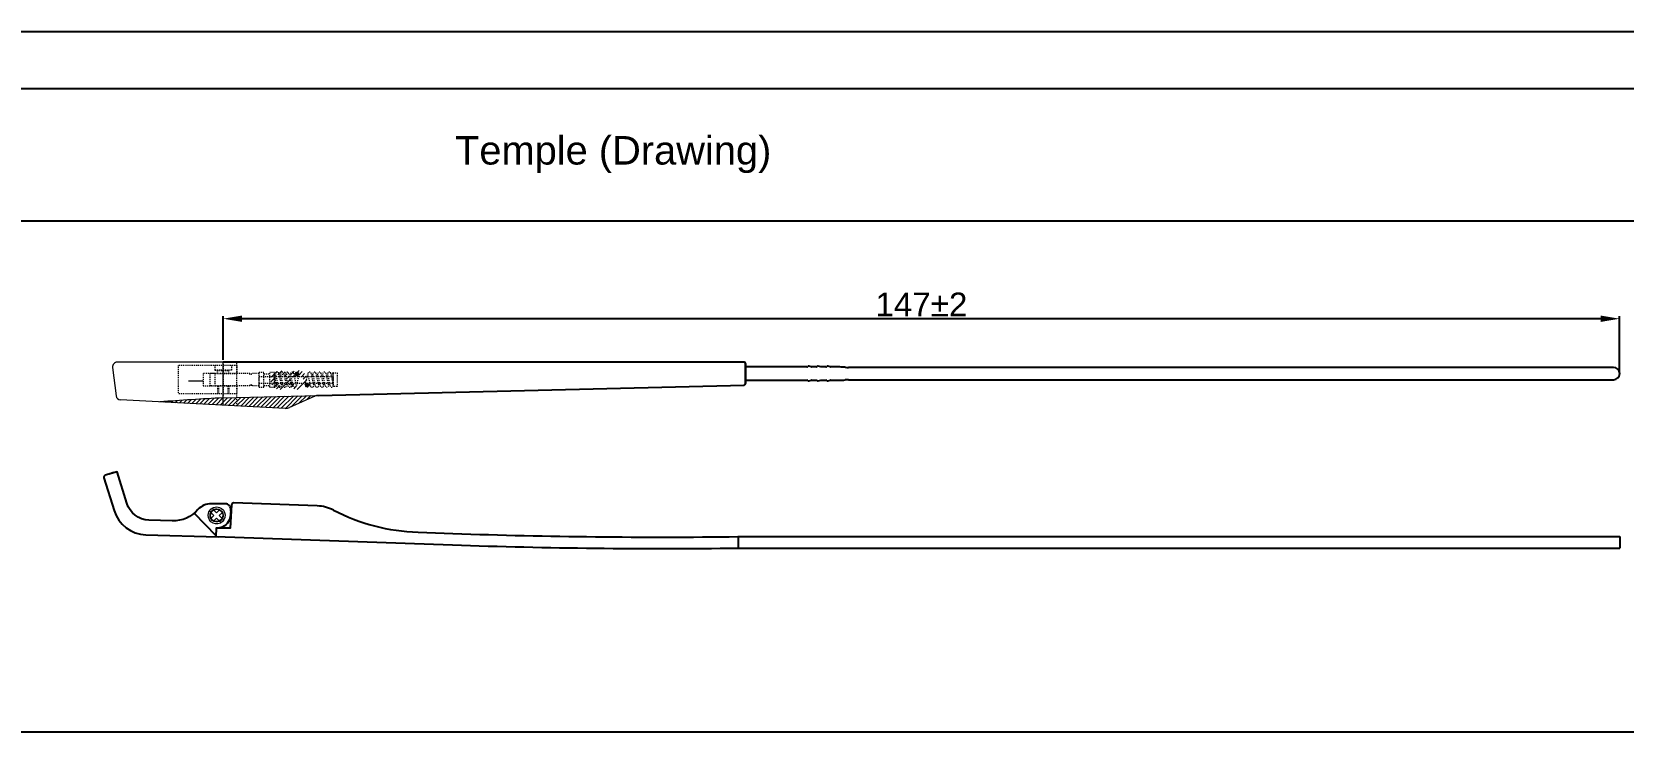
# Model space of a CAD drawing. Header units: millimetres. Extents: x 7018 to 13530, y 4187 to 5692.
# Drawn here: x 11317.3 to 11484.8, y 5173.2 to 5248.9 of the extents above; entities that cross this region are included whole.
import ezdxf

# ---------------------------------------------------------------- set-up
doc = ezdxf.new("R2010")
doc.units = ezdxf.units.MM
doc.linetypes.add('CENTER2', pattern=[28.575, 19.05, -3.175, 3.175, -3.175])
doc.linetypes.add('HIDDEN2', pattern=[0.1875, 0.125, -0.0625])
for name, color, linetype in [('Dimension', 3, 'Continuous'), ('中心线', 1, 'CENTER2'), ('绘图', 7, 'Continuous')]:
    doc.layers.add(name, color=color, linetype=linetype)
for name, color, linetype, lineweight in [('填充', 6, 'Continuous', 9), ('标注', 3, 'Continuous', 9), ('虚线', 1, 'HIDDEN2', 9)]:
    doc.layers.add(name, color=color, linetype=linetype, lineweight=lineweight)
doc.styles.get("Standard").update_dxf_attribs({"font": 'arial.ttf'})
doc.dimstyles.new('Standard$0', dxfattribs={"dimtxt": 2.3, "dimasz": 2, "dimexe": 1, "dimexo": 1, "dimgap": 1, "dimtad": 1, "dimdec": 1, "dimzin": 0, "dimdsep": 46, "dimtxsty": 'Standard', "dimcen": 0, "dimclrd": 4, "dimclre": 4, "dimclrt": 4, "dimadec": 1, "dimazin": 0, "dimtfac": 1, "dimtdec": 1, "dimtofl": 0, "dimtmove": 0, "dimatfit": 0, "dimfxl": 1, "dimtfillclr": 256, "dimtolj": 1, "dimtzin": 0, "dimlwd": -1, "dimlwe": -1, "dimarcsym": 1})

# ---------------------------------------------------------------- blocks, each defined once
blk = doc.blocks.new('A$C42637BDD')
at = {"layer": '虚线', "lineweight": 9, "ltscale": 0.04}
h = blk.add_hatch(dxfattribs=at)
h.set_pattern_fill('ANSI31', color=256, scale=0.020278, style=0)
h.set_pattern_definition([(45, (-454.515726, 15.565315), (-0.045525377, 0.045525377), [])])
edge = h.paths.add_edge_path()
edge.add_arc((9.18, 1.39), 0.189, 0, 360)
h = blk.add_hatch(dxfattribs=at)
h.set_pattern_fill('ANSI31', color=256, scale=0.020278, style=0)
h.set_pattern_definition([(45, (-456.951264, 15.565315), (-0.045525377, 0.045525377), [])])
edge = h.paths.add_edge_path()
edge.add_arc((10.24, 0.21), 0.189, 0, 360)
for p, q in [((0, 1.45), (0, 0.15)), ((4.2, 1.45), (0, 1.45)), ((4.2, 0.15), (0, 0.15)), ((4.2, 1.35), (4.2, 1.45)), ((4.4, 1.35), (4.2, 1.35)), ((4.4, 0.25), (4.2, 0.25)), ((4.2, 0.25), (4.2, 0.15)), ((4.4, 1.35), (4.4, 1.45)), ((5.2, 1.45), (4.4, 1.45)), ((4.4, 0.25), (4.4, 0.15)), ((5.2, 0.15), (4.4, 0.15)), ((5.2, 1.6), (5.7, 1.6)), ((5.2, 0), (5.2, 1.6)), ((5.2, 0.05), (5.2, 1.55)), ((5.2, 1.15), (12.98, 1.15)), ((5.2, 0.45), (12.98, 0.45)), ((5.2, 0), (5.7, 0)), ((5.7, 0), (5.7, 1.6)), ((5.7, 1.4), (6.3, 1.4)), ((5.7, 0.2), (6.3, 0.2)), ((6.3, 1.6), (6.8, 1.6)), ((6.3, 0), (6.3, 1.6)), ((6.3, 0), (6.8, 0)), ((6.8, 0), (6.8, 1.6)), ((7.03, 0.25), (6.8, 1.29)), ((6.8, 1.29), (6.8, 0.03)), ((6.84, 1.09), (6.92, 1.43)), ((6.92, 1.35), (7.18, 0.17)), ((7.1, 0.51), (7.03, 0.17)), ((7.55, 0.25), (7.29, 1.43)), ((7.36, 1.09), (7.44, 1.43)), ((7.44, 1.35), (7.7, 0.17)), ((7.62, 0.51), (7.55, 0.17)), ((8.07, 0.25), (7.81, 1.43)), ((7.88, 1.09), (7.96, 1.43)), ((7.96, 1.35), (8.22, 0.17)), ((8.14, 0.51), (8.07, 0.17)), ((8.59, 0.25), (8.33, 1.43)), ((8.4, 1.09), (8.48, 1.43)), ((8.48, 1.35), (8.74, 0.17)), ((8.66, 0.51), (8.59, 0.17)), ((9.11, 0.25), (8.85, 1.43)), ((8.92, 1.09), (9, 1.43)), ((9.37, 1.35), (9.11, 0.17)), ((10.05, 0.25), (10.31, 1.43)), ((10.31, 1.35), (10.57, 0.17)), ((10.5, 0.51), (10.42, 0.17)), ((10.94, 0.25), (10.68, 1.43)), ((10.76, 1.09), (10.83, 1.43)), ((10.83, 1.35), (11.09, 0.17)), ((11.02, 0.51), (10.94, 0.17)), ((11.46, 0.25), (11.2, 1.43)), ((11.28, 1.09), (11.35, 1.43)), ((11.35, 1.35), (11.61, 0.17)), ((11.54, 0.51), (11.46, 0.17)), ((11.98, 0.25), (11.72, 1.43)), ((11.8, 1.09), (11.87, 1.43)), ((11.87, 1.35), (12.13, 0.17)), ((12.06, 0.51), (11.98, 0.17)), ((12.5, 0.25), (12.24, 1.43)), ((12.32, 1.09), (12.39, 1.43)), ((12.39, 1.35), (12.65, 0.17)), ((12.58, 0.51), (12.5, 0.17)), ((12.98, 0.43), (12.76, 1.43)), ((12.84, 1.09), (12.91, 1.43)), ((12.91, 1.35), (12.98, 1.03)), ((12.98, 1.53), (12.98, 0.08)), ((12.98, 1.03), (12.98, 1.53)), ((12.98, 1.53), (12.98, 0.08)), ((12.98, 1.52), (13.4, 1.52)), ((12.98, 0.09), (12.98, 1.03)), ((13.4, 0.08), (12.98, 0.08)), ((13.4, 1.52), (13.4, 0.08))]:
    blk.add_line(p, q, dxfattribs=at)
for centre in [(9.18, 1.39), (10.24, 0.21)]:
    blk.add_circle(centre, 0.189, dxfattribs=at)
for centre, radius, start, end in [((6.84, 0.21), 0.189, 256.5204, 12.7036), ((7.1, 1.39), 0.189, 12.4845, 192.7036), ((7.36, 0.21), 0.189, 192.4845, 12.7036), ((7.62, 1.39), 0.189, 12.4845, 192.7036), ((7.88, 0.21), 0.189, 192.4845, 12.7036), ((8.14, 1.39), 0.189, 12.4845, 192.7036), ((8.4, 0.21), 0.189, 192.4845, 12.7036), ((8.66, 1.39), 0.189, 12.4845, 192.7036), ((8.92, 0.21), 0.189, 192.4845, 12.7036), ((10.5, 1.39), 0.189, 12.4845, 192.7036), ((10.76, 0.21), 0.189, 192.4845, 12.7036), ((11.02, 1.39), 0.189, 12.4845, 192.7036), ((11.28, 0.21), 0.189, 192.4845, 12.7036), ((11.54, 1.39), 0.189, 12.4845, 192.7036), ((11.8, 0.21), 0.189, 192.4845, 12.7036), ((12.06, 1.39), 0.189, 12.4845, 192.7036), ((12.32, 0.21), 0.189, 192.4845, 12.7036), ((12.58, 1.39), 0.189, 12.4845, 192.7036), ((12.84, 0.21), 0.189, 192.4845, 320.0764), ((13.07, 1.39), 0.164, 122.1675, 194.6946)]:
    blk.add_arc(centre, radius, start, end, dxfattribs=at)
blk = doc.blocks.new('A$C0E8818D9')
at = {"layer": '虚线', "ltscale": 0.03}
for p, q in [((1.45, 3.4), (1.45, 0)), ((0, 3.26), (0, 2.41)), ((0, 3.26), (6.2, 3.26)), ((2.33, 2.41), (0, 2.41)), ((0.58, 3.26), (0.58, 2.76)), ((0.58, 2.76), (2.33, 2.76)), ((0.58, 2.76), (0.85, 2.73)), ((2.05, 2.73), (0.85, 2.73)), ((0.85, 2.41), (0.85, 2.73)), ((2.33, 2.76), (2.05, 2.73)), ((2.05, 2.41), (2.05, 2.73)), ((2.33, 3.26), (2.33, 2.76)), ((2.33, 2.41), (2.33, 1.11)), ((2.33, 2.41), (3.57, 2.41)), ((3.57, 2.41), (3.57, 1.11)), ((6.2, 3.26), (6.2, 0.26)), ((2.33, 1.11), (0, 1.11)), ((0, 1.11), (0, 0.26)), ((0, 0.26), (6.2, 0.26)), ((0.85, 1.11), (0.85, 0.26)), ((0.95, 1.11), (0.95, 0.26)), ((1.95, 1.11), (1.95, 0.26)), ((2.05, 1.11), (2.05, 0.26)), ((3.57, 1.11), (2.33, 1.11))]:
    blk.add_line(p, q, dxfattribs=at)
blk = doc.blocks.new('*D3145')
at = {"layer": 'Defpoints', "color": 0, "ltscale": 1000, "transparency": 16777216}
for p in [(11337.43, 5218.71), (11337.43, 5214.14), (11484.43, 5212.94)]:
    blk.add_point(p, dxfattribs=at)
at = {"layer": 'Dimension', "color": 3, "ltscale": 1000, "transparency": 16777216}
for p, q in [((11337.43, 5214.39), (11337.43, 5218.96)), ((11482.43, 5218.71), (11339.43, 5218.71)), ((11484.43, 5213.19), (11484.43, 5218.96))]:
    blk.add_line(p, q, dxfattribs=at)
for points in [[(11339.43, 5219.04), (11339.43, 5218.37), (11337.43, 5218.71)], [(11482.43, 5219.04), (11482.43, 5218.37), (11484.43, 5218.71)]]:
    blk.add_solid(points, dxfattribs=at)
at = {"layer": 'Dimension', "ltscale": 1000, "transparency": 16777216, "insert": (11410.93, 5220.21), "char_height": 2.5, "attachment_point": 5}
blk.add_mtext('\\A1;147±2', dxfattribs=at)

msp = doc.modelspace()

# ---------------------------------------------------------------- hatches: boundary and pattern name
at = {"layer": '填充', "lineweight": 9, "ltscale": 0.2}
h = msp.add_hatch(dxfattribs=at)
h.set_pattern_fill('ANSI31', color=256, scale=0.1)
h.set_pattern_definition([(45, (10681.6618, 5482.0915), (-0.2245064, 0.2245064), [])])
h.paths.add_polyline_path([(11344.109, 5213.003, 0.137772), (11343.706, 5213.218, 0.300856), (11342.611, 5212.79, 0.333117), (11342.646, 5211.615, 0.20271), (11343.301, 5211.266, 0.222793), (11344.146, 5211.573), (11343.889, 5212.036, -0.1720958), (11343.62, 5211.749, -0.2056588), (11343.215, 5211.72, -0.2368956), (11342.877, 5212.078, -0.1976845), (11342.926, 5212.566, -0.270944), (11343.396, 5212.869, -0.256158), (11343.896, 5212.622), (11343.911, 5212.599, -0.003042), (11344.035, 5212.383), (11344.046, 5212.364), (11344.057, 5212.344, -0.000774), (11344.238, 5212.02), (11344.357, 5211.807), (11344.362, 5211.797), (11344.378, 5211.769, 0.182147), (11344.988, 5211.299, 0.212173), (11345.751, 5211.393, 0.207539), (11346.238, 5212.083, 0.222851), (11346.044, 5212.904, 0.202477), (11345.388, 5213.253, 0.020455), (11345.268, 5213.258, 0.198117), (11344.544, 5212.945), (11344.801, 5212.483, -0.05396), (11344.856, 5212.586, -0.1475002), (11345.119, 5212.794, -0.1839543), (11345.474, 5212.799, -0.365063), (11345.85, 5212.15, -0.35641), (11345.281, 5211.662, -0.202173), (11344.903, 5211.812, -0.070056), (11344.655, 5212.136), (11344.644, 5212.154), (11344.633, 5212.175, -0.002577), (11344.334, 5212.712), (11344.326, 5212.726), (11344.311, 5212.75, 0.066062)])
h = msp.add_hatch(dxfattribs=at)
h.set_pattern_fill('ANSI31', color=256, scale=0.1)
h.set_pattern_definition([(45, (10684.41326, 5468.87534), (-0.2245064, 0.2245064), [])])
h.paths.add_polyline_path([(11337.433, 5210.376, 0.0082828), (11330.765, 5209.958), (11337.433, 5209.618)])
h = msp.add_hatch(dxfattribs=at)
h.set_pattern_fill('ANSI31', color=256, scale=0.1)
h.set_pattern_definition([(45, (11244.21425, 5563.91702), (-0.2245064, 0.2245064), [])])
h.paths.add_polyline_path([(11347.077, 5210.562, -0.0991772), (11347.46, 5210.649), (11337.433, 5210.376), (11337.433, 5209.618), (11343.968, 5209.284, 0.1189543), (11344.429, 5209.371)])

# ---------------------------------------------------------------- linework, layer by layer
for p, q in [((11649.021, 5242.873), (11239.765, 5242.873)), ((11252.322, 5228.984), (11648.76, 5228.984)), ((11392.283, 5214.142), (11337.433, 5214.142)), ((11392.433, 5213.992), (11392.433, 5211.883)), ((11392.433, 5211.936), (11392.433, 5213.936)), ((11398.885, 5213.636), (11392.433, 5213.636)), ((11399.335, 5213.639), (11399.071, 5213.712)), ((11399.885, 5213.636), (11399.361, 5213.636)), ((11400.335, 5213.639), (11400.071, 5213.712)), ((11400.885, 5213.636), (11400.361, 5213.636)), ((11401.335, 5213.639), (11401.071, 5213.712)), ((11402.347, 5213.636), (11401.361, 5213.636)), ((11483.783, 5213.586), (11403.26, 5213.586)), ((11347.46, 5210.649), (11392.287, 5211.733)), ((11392.433, 5212.236), (11398.885, 5212.236)), ((11399.071, 5212.16), (11399.335, 5212.232)), ((11399.361, 5212.236), (11399.885, 5212.236)), ((11400.071, 5212.16), (11400.335, 5212.232)), ((11400.361, 5212.236), (11400.885, 5212.236)), ((11401.071, 5212.16), (11401.335, 5212.232)), ((11401.361, 5212.236), (11402.347, 5212.236)), ((11403.26, 5212.286), (11483.783, 5212.286)), ((11325.942, 5202.523), (11325.454, 5202.373)), ((11334.397, 5198.247), (11336.674, 5195.908)), ((11357.945, 5196.253), (11361.625, 5196.124)), ((11336.67, 5195.795), (11361.583, 5194.925)), ((11391.628, 5195.792), (11391.643, 5194.593)), ((11391.628, 5195.792), (11484.433, 5195.792)), ((11391.643, 5194.593), (11484.433, 5194.593)), ((11484.433, 5195.792), (11484.433, 5194.593)), ((11252.583, 5175.281), (11649.021, 5175.281))]:
    msp.add_line(p, q)
msp.add_lwpolyline([(11653.059, 4951.873), (11653.059, 5248.873), (11233.059, 5248.873), (11233.059, 4951.873)], close=True)
for points in [[(11334.785, 5198.632, -0.2309957), (11332.078, 5197.463), (11329.607, 5197.534, -0.3212406), (11327.29, 5199.298), (11326.266, 5202.623), (11325.024, 5202.24, 0.4142136), (11324.892, 5201.99), (11325.954, 5198.539, 0.321526), (11329.294, 5195.999), (11336.894, 5195.787)], [(11347.347, 5199.024), (11338.534, 5199.332, 0.4081884), (11338.327, 5199.143), (11338.191, 5196.693), (11336.882, 5196.693)], [(11338.153, 5198.942, 0.3267812), (11337.777, 5199.228), (11336.186, 5199.259, 0.2238479), (11334.785, 5198.632)], [(11338.153, 5198.942, -0.1624226), (11338.062, 5197.512, -0.2973219), (11336.858, 5196.693), (11336.702, 5196.69), (11336.67, 5195.795)]]:
    msp.add_lwpolyline(points, format="xyb")
for centre, radius, start, end in [((11392.283, 5213.992), 0.15, 0, 90), ((11398.885, 5213.736), 0.1, 270, 323.05331), ((11399.045, 5213.616), 0.1, 74.59523, 143.05331), ((11399.361, 5213.736), 0.1, 254.59523, 270), ((11399.885, 5213.736), 0.1, 270, 323.05331), ((11400.045, 5213.616), 0.1, 74.59523, 143.05331), ((11400.361, 5213.736), 0.1, 254.59523, 270), ((11400.885, 5213.736), 0.1, 270, 323.05331), ((11401.045, 5213.616), 0.1, 74.59523, 143.05331), ((11401.361, 5213.736), 0.1, 254.59523, 270), ((11400.117, 5176.121), 37.581, 85.76588, 86.59827), ((11403.26, 5218.586), 5, 265.76588, 270), ((11483.783, 5212.936), 0.65, 270, 90), ((11392.283, 5211.883), 0.15, 271.55908, 0), ((11398.885, 5212.136), 0.1, 36.94669, 90), ((11399.045, 5212.256), 0.1, 216.94669, 285.40477), ((11399.361, 5212.136), 0.1, 90, 105.40477), ((11399.885, 5212.136), 0.1, 36.94669, 90), ((11400.045, 5212.256), 0.1, 216.94669, 285.40477), ((11400.361, 5212.136), 0.1, 90, 105.40477), ((11400.885, 5212.136), 0.1, 36.94669, 90), ((11401.045, 5212.256), 0.1, 216.94669, 285.40477), ((11401.361, 5212.136), 0.1, 90, 105.40477), ((11400.117, 5249.75), 37.581, 273.40173, 274.23412), ((11403.26, 5207.286), 5, 90, 94.23412), ((11347.207, 5195.027), 4, 62.68893, 88), ((11358.678, 5217.24), 21, 242.68893, 268), ((11383.582, 5824.899), 629.158, 268, 270.732676), ((11383.582, 5824.899), 630.358, 268, 270.732676)]:
    msp.add_arc(centre, radius, start, end)
at = {"layer": '中心线', "lineweight": 9, "ltscale": 0.1}
msp.add_line((11333.79, 5212.177), (11335.313, 5212.177), dxfattribs=at)
at = {"layer": '标注', "lineweight": 9, "ltscale": 0.2}
for points in [[(11336.779, 5198.915, -0.668128), (11337.358, 5197.369, -0.668204), (11335.855, 5198.053, -0.414214), (11336.779, 5198.915)], [(11336.777, 5198.715, -0.6658159), (11337.221, 5197.515, -0.668204), (11336.055, 5198.046, -0.414214), (11336.772, 5198.715, -0.414214)], [(11336.771, 5198.667, -0.668177), (11337.188, 5197.55, -0.668177), (11336.103, 5198.044, -0.414212), (11336.771, 5198.667)]]:
    msp.add_lwpolyline(points, format="xyb", dxfattribs=at)
for points in [[(11335.993, 5198.499), (11336.465, 5198.023), (11336.136, 5197.696)], [(11337.078, 5198.632), (11336.749, 5198.305), (11336.276, 5198.781)], [(11337.22, 5197.263), (11336.747, 5197.739), (11336.418, 5197.412)], [(11337.36, 5198.348), (11337.031, 5198.021), (11337.504, 5197.545)]]:
    msp.add_lwpolyline(points, dxfattribs=at)
at = {"layer": '标注', "color": 0, "lineweight": 9, "ltscale": 0.2}
msp.add_open_spline([(11327.002, 5210.128), (11327.001, 5210.135), (11327, 5210.143), (11326.999, 5210.15)], degree=3, dxfattribs=at)
at = {"layer": '绘图', "lineweight": 9, "ltscale": 0.3}
for p, q in [((11325.796, 5213.581), (11326.161, 5210.607)), ((11337.433, 5214.142), (11326.292, 5214.142)), ((11337.433, 5209.618), (11337.433, 5214.142)), ((11337.433, 5209.618), (11337.433, 5214.142)), ((11343.968, 5209.284), (11326.632, 5210.169)), ((11337.433, 5210.376), (11347.46, 5210.649)), ((11347.077, 5210.562), (11344.429, 5209.371))]:
    msp.add_line(p, q, dxfattribs=at)
for centre, radius, start, end in [((11326.292, 5213.642), 0.5, 90, 187), ((11326.657, 5210.668), 0.5, 187, 267.07994), ((11346.718, 5008.915), 201.675, 92.6365, 94.53717), ((11344.019, 5210.283), 1, 267.07994, 294.21474), ((11347.487, 5209.65), 1, 91.55908, 114.21474)]:
    msp.add_arc(centre, radius, start, end, dxfattribs=at)
at = {"layer": '虚线', "lineweight": 9, "ltscale": 0.03}
msp.add_line((11338.887, 5209.544), (11338.887, 5214.142), dxfattribs=at)

# ---------------------------------------------------------------- block references
at = {"layer": '标注', "lineweight": 9, "ltscale": 0.2, "xscale": -1}
msp.add_blockref('A$C0E8818D9', (11338.887, 5210.541), dxfattribs=at)
at = {"layer": '标注', "lineweight": 9, "ltscale": 0.2}
msp.add_blockref('A$C42637BDD', (11336.033, 5211.498), dxfattribs=at)

# ---------------------------------------------------------------- texts
at = {"insert": (11378.49, 5235.966), "char_height": 2.99966, "width": 46.92869, "attachment_point": 5}
msp.add_mtext('Temple (Drawing)', dxfattribs=at)

# ---------------------------------------------------------------- dimensions: what is measured, and where the dimension line sits
at = {"layer": 'Dimension', "color": 40, "ltscale": 1000, "true_color": 0xf8d731}
dim = msp.add_linear_dim(base=(11337.433, 5218.706), p1=(11484.433, 5212.936), p2=(11337.433, 5214.142), dimstyle='Standard$0', override={"dimtxt": 2.5, "dimexe": 0.25, "dimexo": 0.25, "dimgap": 0.25, "dimdec": 0, "dimclrd": 3, "dimclre": 3, "dimclrt": 256, "dimadec": 0, "dimtol": 1, "dimtp": 2, "dimtm": 2, "dimtdec": 0, "dimatfit": 3, "dimfxl": 1.25, "dimarcsym": 2}, dxfattribs=at)
dim.commit()
dim.dimension.update_dxf_attribs({"geometry": '*D3145', "text_midpoint": (11410.933, 5220.211)})

doc.saveas('drawing.dxf')
